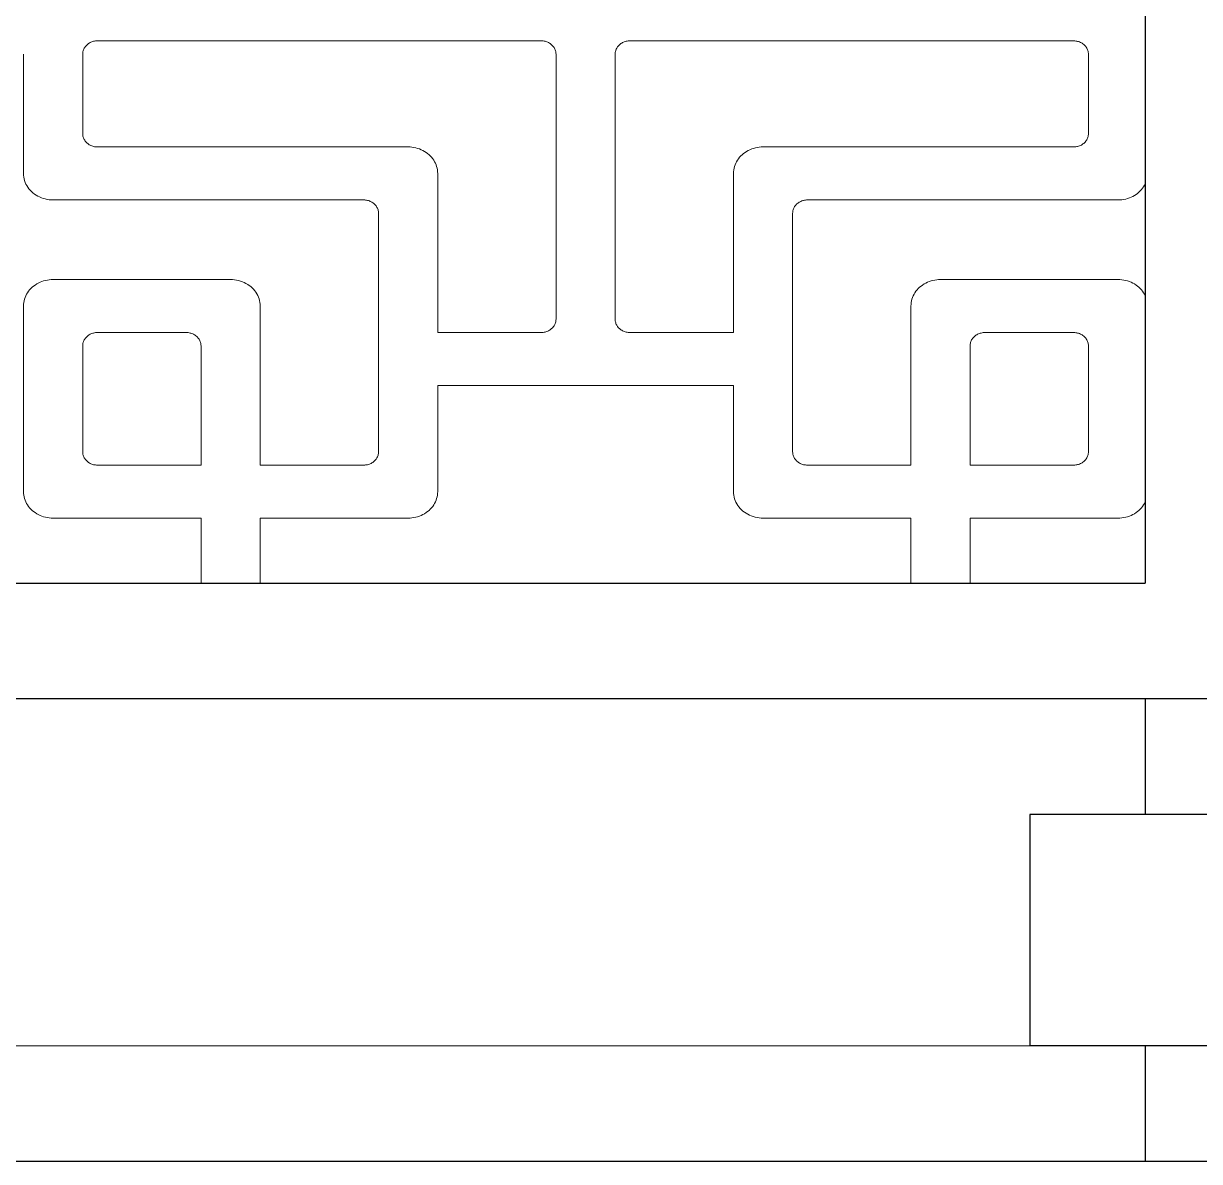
# Model space of a CAD drawing. Extents: x 1188826 to 1909461, y 608442 to 1651179.
# Drawn here: x 1691507 to 1692016, y 1034213 to 1034705 of the extents above; entities that cross this region are included whole.
import ezdxf

# ---------------------------------------------------------------- set-up
doc = ezdxf.new("R2010")
doc.units = 0
doc.header["$LTSCALE"] = 1000
doc.header["$MEASUREMENT"] = 0
doc.linetypes.add('ACAD_ISO10W100', pattern=[18.5, 12, -3, 0.5, -3])
doc.linetypes.add('DOTE', pattern=[2.42, 2, -0.2, 0.02, -0.2])
doc.layers.add('DOTE', color=19, linetype='DOTE', lineweight=9)
doc.layers.add('煤化工粉煤灰', color=7, linetype='Continuous', lineweight=0)
doc.layers.add('立面线', color=40, linetype='Continuous')

msp = doc.modelspace()

# ---------------------------------------------------------------- linework, layer by layer
at = {"layer": 'DOTE', "linetype": 'ACAD_ISO10W100', "ltscale": 100}
msp.add_line((1687342.46, 1034263.42), (1705542.34, 1034263.42), dxfattribs=at)
at = {"layer": '煤化工粉煤灰', "color": 34}
for p, q in [((1691535.35, 1034696.67), (1691535.69, 1034696.89)), ((1691535.69, 1034696.89), (1691536.04, 1034697.09)), ((1691536.04, 1034697.09), (1691536.41, 1034697.26)), ((1691536.41, 1034697.26), (1691536.79, 1034697.42)), ((1691536.79, 1034697.42), (1691537.18, 1034697.55)), ((1691537.18, 1034697.55), (1691537.58, 1034697.66)), ((1691537.58, 1034697.66), (1691537.99, 1034697.74)), ((1691537.99, 1034697.74), (1691538.4, 1034697.81)), ((1691538.4, 1034697.81), (1691538.82, 1034697.84)), ((1691538.82, 1034697.84), (1691539.24, 1034697.86)), ((1691731.17, 1034697.86), (1691539.24, 1034697.86)), ((1691731.17, 1034697.86), (1691731.59, 1034697.84)), ((1691731.59, 1034697.84), (1691732.01, 1034697.81)), ((1691732.01, 1034697.81), (1691732.42, 1034697.74)), ((1691732.42, 1034697.74), (1691732.83, 1034697.66)), ((1691732.83, 1034697.66), (1691733.23, 1034697.55)), ((1691733.23, 1034697.55), (1691733.62, 1034697.42)), ((1691733.62, 1034697.42), (1691734, 1034697.26)), ((1691734, 1034697.26), (1691734.37, 1034697.09)), ((1691734.37, 1034697.09), (1691734.72, 1034696.89)), ((1691734.72, 1034696.89), (1691735.06, 1034696.67)), ((1691765.66, 1034696.67), (1691766, 1034696.89)), ((1691766, 1034696.89), (1691766.36, 1034697.09)), ((1691766.36, 1034697.09), (1691766.73, 1034697.26)), ((1691766.73, 1034697.26), (1691767.11, 1034697.42)), ((1691767.11, 1034697.42), (1691767.5, 1034697.55)), ((1691767.5, 1034697.55), (1691767.9, 1034697.66)), ((1691767.9, 1034697.66), (1691768.31, 1034697.74)), ((1691768.31, 1034697.74), (1691768.72, 1034697.81)), ((1691768.72, 1034697.81), (1691769.14, 1034697.84)), ((1691769.14, 1034697.84), (1691769.56, 1034697.86)), ((1691961.49, 1034697.86), (1691769.56, 1034697.86)), ((1691961.49, 1034697.86), (1691961.92, 1034697.84)), ((1691961.92, 1034697.84), (1691962.36, 1034697.8)), ((1691962.36, 1034697.8), (1691962.79, 1034697.74)), ((1691962.79, 1034697.74), (1691963.21, 1034697.64)), ((1691963.21, 1034697.64), (1691963.63, 1034697.52)), ((1691963.63, 1034697.52), (1691964.03, 1034697.38)), ((1691964.03, 1034697.38), (1691964.43, 1034697.21)), ((1691964.43, 1034697.21), (1691964.81, 1034697.02)), ((1691964.81, 1034697.02), (1691965.18, 1034696.81)), ((1691965.18, 1034696.81), (1691965.52, 1034696.57)), ((1691507.25, 1034691.63), (1691507.24, 1034692.06)), ((1691532.84, 1034692.12), (1691532.86, 1034692.5)), ((1691532.84, 1034657.74), (1691532.84, 1034692.12)), ((1691532.86, 1034692.5), (1691532.9, 1034692.87)), ((1691532.9, 1034692.87), (1691532.97, 1034693.24)), ((1691532.97, 1034693.24), (1691533.06, 1034693.61)), ((1691533.06, 1034693.61), (1691533.18, 1034693.97)), ((1691533.18, 1034693.97), (1691533.33, 1034694.32)), ((1691533.33, 1034694.32), (1691533.5, 1034694.66)), ((1691533.5, 1034694.66), (1691533.7, 1034694.99)), ((1691533.7, 1034694.99), (1691533.92, 1034695.31)), ((1691533.92, 1034695.31), (1691534.16, 1034695.61)), ((1691534.16, 1034695.61), (1691534.43, 1034695.9)), ((1691534.43, 1034695.9), (1691534.72, 1034696.18)), ((1691534.72, 1034696.18), (1691535.02, 1034696.43)), ((1691535.02, 1034696.43), (1691535.35, 1034696.67)), ((1691735.06, 1034696.67), (1691735.39, 1034696.43)), ((1691735.39, 1034696.43), (1691735.69, 1034696.18)), ((1691735.69, 1034696.18), (1691735.98, 1034695.9)), ((1691735.98, 1034695.9), (1691736.25, 1034695.61)), ((1691736.25, 1034695.61), (1691736.49, 1034695.31)), ((1691736.49, 1034695.31), (1691736.71, 1034694.99)), ((1691736.71, 1034694.99), (1691736.91, 1034694.66)), ((1691736.91, 1034694.66), (1691737.08, 1034694.32)), ((1691737.08, 1034694.32), (1691737.23, 1034693.97)), ((1691737.23, 1034693.97), (1691737.35, 1034693.61)), ((1691737.35, 1034693.61), (1691737.44, 1034693.24)), ((1691737.44, 1034693.24), (1691737.51, 1034692.87)), ((1691737.51, 1034692.87), (1691737.55, 1034692.5)), ((1691737.55, 1034692.5), (1691737.57, 1034692.12)), ((1691737.57, 1034692.12), (1691737.57, 1034577.5)), ((1691763.16, 1034692.12), (1691763.17, 1034692.5)), ((1691763.16, 1034577.5), (1691763.16, 1034692.12)), ((1691763.17, 1034692.5), (1691763.21, 1034692.87)), ((1691763.21, 1034692.87), (1691763.28, 1034693.24)), ((1691763.28, 1034693.24), (1691763.38, 1034693.61)), ((1691763.38, 1034693.61), (1691763.5, 1034693.97)), ((1691763.5, 1034693.97), (1691763.65, 1034694.32)), ((1691763.65, 1034694.32), (1691763.82, 1034694.66)), ((1691763.82, 1034694.66), (1691764.02, 1034694.99)), ((1691764.02, 1034694.99), (1691764.24, 1034695.31)), ((1691764.24, 1034695.31), (1691764.48, 1034695.61)), ((1691764.48, 1034695.61), (1691764.75, 1034695.9)), ((1691764.75, 1034695.9), (1691765.03, 1034696.18)), ((1691765.03, 1034696.18), (1691765.34, 1034696.43)), ((1691765.34, 1034696.43), (1691765.66, 1034696.67)), ((1691965.52, 1034696.57), (1691965.85, 1034696.31)), ((1691965.85, 1034696.31), (1691966.16, 1034696.04)), ((1691966.16, 1034696.04), (1691966.45, 1034695.74)), ((1691966.45, 1034695.74), (1691966.71, 1034695.43)), ((1691966.71, 1034695.43), (1691966.95, 1034695.1)), ((1691966.95, 1034695.1), (1691967.17, 1034694.76)), ((1691967.17, 1034694.76), (1691967.35, 1034694.41)), ((1691967.35, 1034694.41), (1691967.51, 1034694.04)), ((1691967.51, 1034694.04), (1691967.65, 1034693.67)), ((1691967.65, 1034693.67), (1691967.75, 1034693.29)), ((1691967.75, 1034693.29), (1691967.82, 1034692.9)), ((1691967.82, 1034692.9), (1691967.87, 1034692.51)), ((1691967.87, 1034692.51), (1691967.88, 1034692.12)), ((1691967.88, 1034692.12), (1691967.88, 1034657.74)), ((1691507.25, 1034640.54), (1691507.25, 1034691.63)), ((1691532.86, 1034657.36), (1691532.84, 1034657.74)), ((1691532.9, 1034656.99), (1691532.86, 1034657.36)), ((1691532.97, 1034656.62), (1691532.9, 1034656.99)), ((1691533.06, 1034656.25), (1691532.97, 1034656.62)), ((1691533.18, 1034655.89), (1691533.06, 1034656.25)), ((1691967.65, 1034656.19), (1691967.51, 1034655.82)), ((1691967.75, 1034656.57), (1691967.65, 1034656.19)), ((1691967.82, 1034656.96), (1691967.75, 1034656.57)), ((1691967.87, 1034657.35), (1691967.82, 1034656.96)), ((1691967.88, 1034657.74), (1691967.87, 1034657.35)), ((1691533.33, 1034655.54), (1691533.18, 1034655.89)), ((1691533.5, 1034655.2), (1691533.33, 1034655.54)), ((1691533.7, 1034654.87), (1691533.5, 1034655.2)), ((1691533.92, 1034654.55), (1691533.7, 1034654.87)), ((1691534.16, 1034654.25), (1691533.92, 1034654.55)), ((1691534.43, 1034653.96), (1691534.16, 1034654.25)), ((1691534.72, 1034653.68), (1691534.43, 1034653.96)), ((1691535.02, 1034653.43), (1691534.72, 1034653.68)), ((1691535.35, 1034653.19), (1691535.02, 1034653.43)), ((1691535.69, 1034652.97), (1691535.35, 1034653.19)), ((1691536.04, 1034652.77), (1691535.69, 1034652.97)), ((1691536.41, 1034652.6), (1691536.04, 1034652.77)), ((1691536.79, 1034652.44), (1691536.41, 1034652.6)), ((1691537.18, 1034652.31), (1691536.79, 1034652.44)), ((1691537.58, 1034652.2), (1691537.18, 1034652.31)), ((1691537.99, 1034652.12), (1691537.58, 1034652.2)), ((1691538.4, 1034652.05), (1691537.99, 1034652.12)), ((1691538.82, 1034652.02), (1691538.4, 1034652.05)), ((1691539.24, 1034652.01), (1691538.82, 1034652.02)), ((1691673.59, 1034652.01), (1691539.24, 1034652.01)), ((1691674.43, 1034651.98), (1691673.59, 1034652.01)), ((1691675.26, 1034651.91), (1691674.43, 1034651.98)), ((1691676.09, 1034651.79), (1691675.26, 1034651.91)), ((1691676.9, 1034651.61), (1691676.09, 1034651.79)), ((1691677.7, 1034651.4), (1691676.9, 1034651.61)), ((1691678.49, 1034651.13), (1691677.7, 1034651.4)), ((1691679.25, 1034650.82), (1691678.49, 1034651.13)), ((1691822.24, 1034651.13), (1691821.48, 1034650.82)), ((1691823.02, 1034651.4), (1691822.24, 1034651.13)), ((1691823.82, 1034651.61), (1691823.02, 1034651.4)), ((1691824.64, 1034651.79), (1691823.82, 1034651.61)), ((1691825.46, 1034651.91), (1691824.64, 1034651.79)), ((1691826.3, 1034651.98), (1691825.46, 1034651.91)), ((1691827.14, 1034652.01), (1691826.3, 1034651.98)), ((1691961.49, 1034652.01), (1691827.14, 1034652.01)), ((1691961.92, 1034652.02), (1691961.49, 1034652.01)), ((1691962.36, 1034652.06), (1691961.92, 1034652.02)), ((1691962.79, 1034652.13), (1691962.36, 1034652.06)), ((1691963.21, 1034652.22), (1691962.79, 1034652.13)), ((1691963.63, 1034652.34), (1691963.21, 1034652.22)), ((1691964.03, 1034652.48), (1691963.63, 1034652.34)), ((1691964.43, 1034652.65), (1691964.03, 1034652.48)), ((1691964.81, 1034652.84), (1691964.43, 1034652.65)), ((1691965.18, 1034653.05), (1691964.81, 1034652.84)), ((1691965.52, 1034653.29), (1691965.18, 1034653.05)), ((1691965.85, 1034653.55), (1691965.52, 1034653.29)), ((1691966.16, 1034653.82), (1691965.85, 1034653.55)), ((1691966.45, 1034654.12), (1691966.16, 1034653.82)), ((1691966.71, 1034654.43), (1691966.45, 1034654.12)), ((1691966.95, 1034654.76), (1691966.71, 1034654.43)), ((1691967.17, 1034655.1), (1691966.95, 1034654.76)), ((1691967.35, 1034655.45), (1691967.17, 1034655.1)), ((1691967.51, 1034655.82), (1691967.35, 1034655.45)), ((1691679.99, 1034650.47), (1691679.25, 1034650.82)), ((1691680.7, 1034650.07), (1691679.99, 1034650.47)), ((1691681.38, 1034649.64), (1691680.7, 1034650.07)), ((1691682.03, 1034649.16), (1691681.38, 1034649.64)), ((1691682.64, 1034648.65), (1691682.03, 1034649.16)), ((1691683.21, 1034648.1), (1691682.64, 1034648.65)), ((1691683.74, 1034647.52), (1691683.21, 1034648.1)), ((1691684.23, 1034646.91), (1691683.74, 1034647.52)), ((1691684.67, 1034646.27), (1691684.23, 1034646.91)), ((1691685.07, 1034645.61), (1691684.67, 1034646.27)), ((1691816.05, 1034646.27), (1691815.66, 1034645.61)), ((1691816.5, 1034646.91), (1691816.05, 1034646.27)), ((1691816.98, 1034647.52), (1691816.5, 1034646.91)), ((1691817.51, 1034648.1), (1691816.98, 1034647.52)), ((1691818.09, 1034648.65), (1691817.51, 1034648.1)), ((1691818.7, 1034649.16), (1691818.09, 1034648.65)), ((1691819.35, 1034649.64), (1691818.7, 1034649.16)), ((1691820.03, 1034650.07), (1691819.35, 1034649.64)), ((1691820.74, 1034650.47), (1691820.03, 1034650.07)), ((1691821.48, 1034650.82), (1691820.74, 1034650.47)), ((1691685.41, 1034644.93), (1691685.07, 1034645.61)), ((1691685.71, 1034644.23), (1691685.41, 1034644.93)), ((1691685.95, 1034643.51), (1691685.71, 1034644.23)), ((1691686.14, 1034642.78), (1691685.95, 1034643.51)), ((1691686.28, 1034642.04), (1691686.14, 1034642.78)), ((1691686.36, 1034641.29), (1691686.28, 1034642.04)), ((1691686.39, 1034640.54), (1691686.36, 1034641.29)), ((1691814.37, 1034641.29), (1691814.34, 1034640.54)), ((1691814.45, 1034642.04), (1691814.37, 1034641.29)), ((1691814.59, 1034642.78), (1691814.45, 1034642.04)), ((1691814.78, 1034643.51), (1691814.59, 1034642.78)), ((1691815.02, 1034644.23), (1691814.78, 1034643.51)), ((1691815.31, 1034644.93), (1691815.02, 1034644.23)), ((1691815.66, 1034645.61), (1691815.31, 1034644.93)), ((1691507.25, 1034640.54), (1691507.28, 1034639.76)), ((1691507.28, 1034639.76), (1691507.37, 1034638.98)), ((1691507.37, 1034638.98), (1691507.52, 1034638.21)), ((1691507.52, 1034638.21), (1691507.73, 1034637.45)), ((1691507.73, 1034637.45), (1691507.99, 1034636.7)), ((1691507.99, 1034636.7), (1691508.31, 1034635.98)), ((1691508.31, 1034635.98), (1691508.69, 1034635.27)), ((1691686.39, 1034571.77), (1691686.39, 1034640.54)), ((1691814.34, 1034640.54), (1691814.34, 1034571.77)), ((1691992.46, 1034636.07), (1691992.15, 1034635.47)), ((1691508.69, 1034635.27), (1691509.11, 1034634.59)), ((1691509.11, 1034634.59), (1691509.59, 1034633.93)), ((1691509.59, 1034633.93), (1691510.12, 1034633.31)), ((1691510.12, 1034633.31), (1691510.7, 1034632.72)), ((1691510.7, 1034632.72), (1691511.31, 1034632.17)), ((1691511.31, 1034632.17), (1691511.97, 1034631.65)), ((1691511.97, 1034631.65), (1691512.67, 1034631.18)), ((1691512.67, 1034631.18), (1691513.4, 1034630.75)), ((1691513.4, 1034630.75), (1691514.16, 1034630.37)), ((1691987.79, 1034631.01), (1691987.08, 1034630.62)), ((1691988.47, 1034631.45), (1691987.79, 1034631.01)), ((1691989.12, 1034631.92), (1691988.47, 1034631.45)), ((1691989.73, 1034632.44), (1691989.12, 1034631.92)), ((1691990.3, 1034632.99), (1691989.73, 1034632.44)), ((1691990.83, 1034633.57), (1691990.3, 1034632.99)), ((1691991.32, 1034634.17), (1691990.83, 1034633.57)), ((1691991.76, 1034634.81), (1691991.32, 1034634.17)), ((1691992.15, 1034635.47), (1691991.76, 1034634.81)), ((1691514.16, 1034630.37), (1691514.95, 1034630.03)), ((1691514.95, 1034630.03), (1691515.76, 1034629.74)), ((1691515.76, 1034629.74), (1691516.59, 1034629.51)), ((1691516.59, 1034629.51), (1691517.44, 1034629.32)), ((1691517.44, 1034629.32), (1691518.3, 1034629.19)), ((1691518.3, 1034629.19), (1691519.17, 1034629.11)), ((1691519.17, 1034629.11), (1691520.05, 1034629.08)), ((1691520.05, 1034629.08), (1691654.4, 1034629.08)), ((1691654.4, 1034629.08), (1691654.82, 1034629.07)), ((1691654.82, 1034629.07), (1691655.23, 1034629.03)), ((1691655.23, 1034629.03), (1691655.65, 1034628.97)), ((1691655.65, 1034628.97), (1691656.05, 1034628.89)), ((1691656.05, 1034628.89), (1691656.45, 1034628.78)), ((1691656.45, 1034628.78), (1691656.85, 1034628.64)), ((1691656.85, 1034628.64), (1691657.23, 1034628.49)), ((1691657.23, 1034628.49), (1691657.6, 1034628.31)), ((1691657.6, 1034628.31), (1691657.95, 1034628.11)), ((1691657.95, 1034628.11), (1691658.29, 1034627.9)), ((1691658.29, 1034627.9), (1691658.62, 1034627.66)), ((1691658.62, 1034627.66), (1691658.92, 1034627.4)), ((1691658.92, 1034627.4), (1691659.21, 1034627.13)), ((1691659.21, 1034627.13), (1691659.47, 1034626.84)), ((1691659.47, 1034626.84), (1691659.72, 1034626.53)), ((1691659.72, 1034626.53), (1691659.94, 1034626.21)), ((1691659.94, 1034626.21), (1691660.14, 1034625.88)), ((1691660.14, 1034625.88), (1691660.31, 1034625.54)), ((1691840.59, 1034625.88), (1691840.42, 1034625.54)), ((1691840.79, 1034626.21), (1691840.59, 1034625.88)), ((1691841.01, 1034626.53), (1691840.79, 1034626.21)), ((1691841.25, 1034626.84), (1691841.01, 1034626.53)), ((1691841.52, 1034627.13), (1691841.25, 1034626.84)), ((1691841.8, 1034627.4), (1691841.52, 1034627.13)), ((1691842.11, 1034627.66), (1691841.8, 1034627.4)), ((1691842.43, 1034627.9), (1691842.11, 1034627.66)), ((1691842.77, 1034628.11), (1691842.43, 1034627.9)), ((1691843.13, 1034628.31), (1691842.77, 1034628.11)), ((1691843.5, 1034628.49), (1691843.13, 1034628.31)), ((1691843.88, 1034628.64), (1691843.5, 1034628.49)), ((1691844.27, 1034628.78), (1691843.88, 1034628.64)), ((1691844.67, 1034628.89), (1691844.27, 1034628.78)), ((1691845.08, 1034628.97), (1691844.67, 1034628.89)), ((1691845.49, 1034629.03), (1691845.08, 1034628.97)), ((1691845.91, 1034629.07), (1691845.49, 1034629.03)), ((1691846.33, 1034629.08), (1691845.91, 1034629.07)), ((1691980.68, 1034629.08), (1691846.33, 1034629.08)), ((1691981.52, 1034629.11), (1691980.68, 1034629.08)), ((1691982.35, 1034629.18), (1691981.52, 1034629.11)), ((1691983.18, 1034629.3), (1691982.35, 1034629.18)), ((1691983.99, 1034629.47), (1691983.18, 1034629.3)), ((1691984.79, 1034629.69), (1691983.99, 1034629.47)), ((1691985.58, 1034629.95), (1691984.79, 1034629.69)), ((1691986.34, 1034630.26), (1691985.58, 1034629.95)), ((1691987.08, 1034630.62), (1691986.34, 1034630.26)), ((1691660.31, 1034625.54), (1691660.46, 1034625.19)), ((1691660.46, 1034625.19), (1691660.58, 1034624.83)), ((1691660.58, 1034624.83), (1691660.67, 1034624.47)), ((1691660.67, 1034624.47), (1691660.74, 1034624.1)), ((1691660.74, 1034624.1), (1691660.78, 1034623.72)), ((1691660.78, 1034623.72), (1691660.8, 1034623.35)), ((1691660.8, 1034623.35), (1691660.8, 1034520.19)), ((1691839.94, 1034623.72), (1691839.93, 1034623.35)), ((1691839.93, 1034623.35), (1691839.93, 1034520.19)), ((1691839.99, 1034624.1), (1691839.94, 1034623.72)), ((1691840.05, 1034624.47), (1691839.99, 1034624.1)), ((1691840.15, 1034624.83), (1691840.05, 1034624.47)), ((1691840.27, 1034625.19), (1691840.15, 1034624.83)), ((1691840.42, 1034625.54), (1691840.27, 1034625.19)), ((1691509.9, 1034590.21), (1691509.41, 1034589.6)), ((1691510.43, 1034590.79), (1691509.9, 1034590.21)), ((1691511, 1034591.34), (1691510.43, 1034590.79)), ((1691511.61, 1034591.85), (1691511, 1034591.34)), ((1691512.26, 1034592.32), (1691511.61, 1034591.85)), ((1691512.94, 1034592.76), (1691512.26, 1034592.32)), ((1691513.65, 1034593.16), (1691512.94, 1034592.76)), ((1691514.39, 1034593.51), (1691513.65, 1034593.16)), ((1691515.15, 1034593.82), (1691514.39, 1034593.51)), ((1691515.93, 1034594.08), (1691515.15, 1034593.82)), ((1691516.74, 1034594.3), (1691515.93, 1034594.08)), ((1691517.55, 1034594.47), (1691516.74, 1034594.3)), ((1691518.38, 1034594.6), (1691517.55, 1034594.47)), ((1691519.21, 1034594.67), (1691518.38, 1034594.6)), ((1691520.05, 1034594.69), (1691519.21, 1034594.67)), ((1691596.82, 1034594.69), (1691520.05, 1034594.69)), ((1691597.69, 1034594.67), (1691596.82, 1034594.69)), ((1691598.56, 1034594.59), (1691597.69, 1034594.67)), ((1691599.42, 1034594.45), (1691598.56, 1034594.59)), ((1691600.27, 1034594.27), (1691599.42, 1034594.45)), ((1691601.1, 1034594.03), (1691600.27, 1034594.27)), ((1691601.92, 1034593.74), (1691601.1, 1034594.03)), ((1691602.71, 1034593.41), (1691601.92, 1034593.74)), ((1691603.47, 1034593.02), (1691602.71, 1034593.41)), ((1691604.2, 1034592.6), (1691603.47, 1034593.02)), ((1691604.89, 1034592.12), (1691604.2, 1034592.6)), ((1691605.55, 1034591.61), (1691604.89, 1034592.12)), ((1691606.17, 1034591.05), (1691605.55, 1034591.61)), ((1691606.74, 1034590.46), (1691606.17, 1034591.05)), ((1691607.27, 1034589.84), (1691606.74, 1034590.46)), ((1691893.76, 1034590.21), (1691893.27, 1034589.6)), ((1691894.29, 1034590.79), (1691893.76, 1034590.21)), ((1691894.86, 1034591.34), (1691894.29, 1034590.79)), ((1691895.47, 1034591.85), (1691894.86, 1034591.34)), ((1691896.12, 1034592.32), (1691895.47, 1034591.85)), ((1691896.8, 1034592.76), (1691896.12, 1034592.32)), ((1691897.51, 1034593.16), (1691896.8, 1034592.76)), ((1691898.25, 1034593.51), (1691897.51, 1034593.16)), ((1691899.01, 1034593.82), (1691898.25, 1034593.51)), ((1691899.79, 1034594.08), (1691899.01, 1034593.82)), ((1691900.6, 1034594.3), (1691899.79, 1034594.08)), ((1691901.41, 1034594.47), (1691900.6, 1034594.3)), ((1691902.24, 1034594.6), (1691901.41, 1034594.47)), ((1691903.07, 1034594.67), (1691902.24, 1034594.6)), ((1691903.91, 1034594.69), (1691903.07, 1034594.67)), ((1691980.68, 1034594.69), (1691903.91, 1034594.69)), ((1691981.52, 1034594.67), (1691980.68, 1034594.69)), ((1691982.35, 1034594.6), (1691981.52, 1034594.67)), ((1691983.18, 1034594.47), (1691982.35, 1034594.6)), ((1691983.99, 1034594.3), (1691983.18, 1034594.47)), ((1691984.79, 1034594.08), (1691983.99, 1034594.3)), ((1691985.58, 1034593.82), (1691984.79, 1034594.08)), ((1691986.34, 1034593.51), (1691985.58, 1034593.82)), ((1691987.08, 1034593.16), (1691986.34, 1034593.51)), ((1691987.79, 1034592.76), (1691987.08, 1034593.16)), ((1691988.47, 1034592.32), (1691987.79, 1034592.76)), ((1691989.12, 1034591.85), (1691988.47, 1034592.32)), ((1691989.73, 1034591.34), (1691989.12, 1034591.85)), ((1691990.3, 1034590.79), (1691989.73, 1034591.34)), ((1691990.83, 1034590.21), (1691990.3, 1034590.79)), ((1691991.32, 1034589.6), (1691990.83, 1034590.21)), ((1691507.5, 1034585.47), (1691507.36, 1034584.73)), ((1691507.69, 1034586.2), (1691507.5, 1034585.47)), ((1691507.93, 1034586.92), (1691507.69, 1034586.2)), ((1691508.23, 1034587.62), (1691507.93, 1034586.92)), ((1691508.57, 1034588.3), (1691508.23, 1034587.62)), ((1691508.97, 1034588.96), (1691508.57, 1034588.3)), ((1691509.41, 1034589.6), (1691508.97, 1034588.96)), ((1691607.75, 1034589.19), (1691607.27, 1034589.84)), ((1691608.18, 1034588.5), (1691607.75, 1034589.19)), ((1691608.55, 1034587.8), (1691608.18, 1034588.5)), ((1691608.88, 1034587.07), (1691608.55, 1034587.8)), ((1691609.14, 1034586.32), (1691608.88, 1034587.07)), ((1691609.35, 1034585.56), (1691609.14, 1034586.32)), ((1691609.5, 1034584.79), (1691609.35, 1034585.56)), ((1691891.36, 1034585.47), (1691891.22, 1034584.73)), ((1691891.55, 1034586.2), (1691891.36, 1034585.47)), ((1691891.79, 1034586.92), (1691891.55, 1034586.2)), ((1691892.09, 1034587.62), (1691891.79, 1034586.92)), ((1691892.43, 1034588.3), (1691892.09, 1034587.62)), ((1691892.83, 1034588.96), (1691892.43, 1034588.3)), ((1691893.27, 1034589.6), (1691892.83, 1034588.96)), ((1691991.76, 1034588.96), (1691991.32, 1034589.6)), ((1691992.15, 1034588.3), (1691991.76, 1034588.96)), ((1691992.46, 1034587.7), (1691992.15, 1034588.3)), ((1691507.28, 1034583.98), (1691507.25, 1034583.23)), ((1691507.25, 1034583.23), (1691507.25, 1034502.99)), ((1691507.36, 1034584.73), (1691507.28, 1034583.98)), ((1691609.58, 1034584.01), (1691609.5, 1034584.79)), ((1691609.61, 1034583.23), (1691609.58, 1034584.01)), ((1691609.61, 1034514.46), (1691609.61, 1034583.23)), ((1691891.14, 1034583.98), (1691891.11, 1034583.23)), ((1691891.11, 1034514.46), (1691891.11, 1034583.23)), ((1691891.22, 1034584.73), (1691891.14, 1034583.98)), ((1691736.91, 1034574.96), (1691736.71, 1034574.63)), ((1691737.08, 1034575.31), (1691736.91, 1034574.96)), ((1691737.23, 1034575.66), (1691737.08, 1034575.31)), ((1691737.35, 1034576.02), (1691737.23, 1034575.66)), ((1691737.44, 1034576.38), (1691737.35, 1034576.02)), ((1691737.51, 1034576.75), (1691737.44, 1034576.38)), ((1691737.55, 1034577.12), (1691737.51, 1034576.75)), ((1691737.57, 1034577.5), (1691737.55, 1034577.12)), ((1691763.17, 1034577.12), (1691763.16, 1034577.5)), ((1691763.21, 1034576.75), (1691763.17, 1034577.12)), ((1691763.28, 1034576.38), (1691763.21, 1034576.75)), ((1691763.38, 1034576.02), (1691763.28, 1034576.38)), ((1691763.5, 1034575.66), (1691763.38, 1034576.02)), ((1691763.65, 1034575.31), (1691763.5, 1034575.66)), ((1691763.82, 1034574.96), (1691763.65, 1034575.31)), ((1691764.02, 1034574.63), (1691763.82, 1034574.96)), ((1691534.16, 1034569.53), (1691534.43, 1034569.82)), ((1691534.43, 1034569.82), (1691534.72, 1034570.09)), ((1691534.72, 1034570.09), (1691535.02, 1034570.35)), ((1691535.02, 1034570.35), (1691535.35, 1034570.58)), ((1691535.35, 1034570.58), (1691535.69, 1034570.8)), ((1691535.69, 1034570.8), (1691536.04, 1034571)), ((1691536.04, 1034571), (1691536.41, 1034571.18)), ((1691536.41, 1034571.18), (1691536.79, 1034571.33)), ((1691536.79, 1034571.33), (1691537.18, 1034571.46)), ((1691537.18, 1034571.46), (1691537.58, 1034571.57)), ((1691537.58, 1034571.57), (1691537.99, 1034571.66)), ((1691537.99, 1034571.66), (1691538.4, 1034571.72)), ((1691538.4, 1034571.72), (1691538.82, 1034571.76)), ((1691538.82, 1034571.76), (1691539.24, 1034571.77)), ((1691539.24, 1034571.77), (1691577.63, 1034571.77)), ((1691577.63, 1034571.77), (1691578.04, 1034571.76)), ((1691578.04, 1034571.76), (1691578.46, 1034571.72)), ((1691578.46, 1034571.72), (1691578.87, 1034571.66)), ((1691578.87, 1034571.66), (1691579.28, 1034571.57)), ((1691579.28, 1034571.57), (1691579.68, 1034571.46)), ((1691579.68, 1034571.46), (1691580.07, 1034571.33)), ((1691580.07, 1034571.33), (1691580.46, 1034571.18)), ((1691580.46, 1034571.18), (1691580.82, 1034571)), ((1691580.82, 1034571), (1691581.18, 1034570.8)), ((1691581.18, 1034570.8), (1691581.52, 1034570.58)), ((1691581.52, 1034570.58), (1691581.84, 1034570.35)), ((1691581.84, 1034570.35), (1691582.15, 1034570.09)), ((1691582.15, 1034570.09), (1691582.44, 1034569.82)), ((1691582.44, 1034569.82), (1691582.7, 1034569.53)), ((1691731.17, 1034571.77), (1691686.39, 1034571.77)), ((1691731.59, 1034571.78), (1691731.17, 1034571.77)), ((1691732.01, 1034571.82), (1691731.59, 1034571.78)), ((1691732.42, 1034571.88), (1691732.01, 1034571.82)), ((1691732.83, 1034571.96), (1691732.42, 1034571.88)), ((1691733.23, 1034572.07), (1691732.83, 1034571.96)), ((1691733.62, 1034572.2), (1691733.23, 1034572.07)), ((1691734, 1034572.36), (1691733.62, 1034572.2)), ((1691734.37, 1034572.54), (1691734, 1034572.36)), ((1691734.72, 1034572.73), (1691734.37, 1034572.54)), ((1691735.06, 1034572.95), (1691734.72, 1034572.73)), ((1691735.39, 1034573.19), (1691735.06, 1034572.95)), ((1691735.69, 1034573.45), (1691735.39, 1034573.19)), ((1691735.98, 1034573.72), (1691735.69, 1034573.45)), ((1691736.25, 1034574.01), (1691735.98, 1034573.72)), ((1691736.49, 1034574.32), (1691736.25, 1034574.01)), ((1691736.71, 1034574.63), (1691736.49, 1034574.32)), ((1691764.24, 1034574.32), (1691764.02, 1034574.63)), ((1691764.48, 1034574.01), (1691764.24, 1034574.32)), ((1691764.75, 1034573.72), (1691764.48, 1034574.01)), ((1691765.03, 1034573.45), (1691764.75, 1034573.72)), ((1691765.34, 1034573.19), (1691765.03, 1034573.45)), ((1691765.66, 1034572.95), (1691765.34, 1034573.19)), ((1691766, 1034572.73), (1691765.66, 1034572.95)), ((1691766.36, 1034572.54), (1691766, 1034572.73)), ((1691766.73, 1034572.36), (1691766.36, 1034572.54)), ((1691767.11, 1034572.2), (1691766.73, 1034572.36)), ((1691767.5, 1034572.07), (1691767.11, 1034572.2)), ((1691767.9, 1034571.96), (1691767.5, 1034572.07)), ((1691768.31, 1034571.88), (1691767.9, 1034571.96)), ((1691768.72, 1034571.82), (1691768.31, 1034571.88)), ((1691769.14, 1034571.78), (1691768.72, 1034571.82)), ((1691769.56, 1034571.77), (1691769.14, 1034571.78)), ((1691814.34, 1034571.77), (1691769.56, 1034571.77)), ((1691918.29, 1034569.82), (1691918.02, 1034569.53)), ((1691918.58, 1034570.09), (1691918.29, 1034569.82)), ((1691918.88, 1034570.35), (1691918.58, 1034570.09)), ((1691919.21, 1034570.58), (1691918.88, 1034570.35)), ((1691919.55, 1034570.8), (1691919.21, 1034570.58)), ((1691919.9, 1034571), (1691919.55, 1034570.8)), ((1691920.27, 1034571.18), (1691919.9, 1034571)), ((1691920.65, 1034571.33), (1691920.27, 1034571.18)), ((1691921.04, 1034571.46), (1691920.65, 1034571.33)), ((1691921.44, 1034571.57), (1691921.04, 1034571.46)), ((1691921.85, 1034571.66), (1691921.44, 1034571.57)), ((1691922.27, 1034571.72), (1691921.85, 1034571.66)), ((1691922.68, 1034571.76), (1691922.27, 1034571.72)), ((1691923.1, 1034571.77), (1691922.68, 1034571.76)), ((1691961.49, 1034571.77), (1691923.1, 1034571.77)), ((1691961.92, 1034571.75), (1691961.49, 1034571.77)), ((1691962.36, 1034571.71), (1691961.92, 1034571.75)), ((1691962.79, 1034571.65), (1691962.36, 1034571.71)), ((1691963.21, 1034571.56), (1691962.79, 1034571.65)), ((1691963.63, 1034571.44), (1691963.21, 1034571.56)), ((1691964.03, 1034571.29), (1691963.63, 1034571.44)), ((1691964.43, 1034571.13), (1691964.03, 1034571.29)), ((1691964.81, 1034570.93), (1691964.43, 1034571.13)), ((1691965.18, 1034570.72), (1691964.81, 1034570.93)), ((1691965.52, 1034570.48), (1691965.18, 1034570.72)), ((1691965.85, 1034570.23), (1691965.52, 1034570.48)), ((1691966.16, 1034569.95), (1691965.85, 1034570.23)), ((1691966.45, 1034569.65), (1691966.16, 1034569.95)), ((1691966.71, 1034569.34), (1691966.45, 1034569.65)), ((1691532.84, 1034566.04), (1691532.86, 1034566.41)), ((1691532.84, 1034520.19), (1691532.84, 1034566.04)), ((1691532.86, 1034566.41), (1691532.9, 1034566.79)), ((1691532.9, 1034566.79), (1691532.97, 1034567.16)), ((1691532.97, 1034567.16), (1691533.06, 1034567.52)), ((1691533.06, 1034567.52), (1691533.18, 1034567.88)), ((1691533.18, 1034567.88), (1691533.33, 1034568.23)), ((1691533.33, 1034568.23), (1691533.5, 1034568.57)), ((1691533.5, 1034568.57), (1691533.7, 1034568.9)), ((1691533.7, 1034568.9), (1691533.92, 1034569.22)), ((1691533.92, 1034569.22), (1691534.16, 1034569.53)), ((1691582.7, 1034569.53), (1691582.95, 1034569.22)), ((1691582.95, 1034569.22), (1691583.17, 1034568.9)), ((1691583.17, 1034568.9), (1691583.36, 1034568.57)), ((1691583.36, 1034568.57), (1691583.54, 1034568.23)), ((1691583.54, 1034568.23), (1691583.68, 1034567.88)), ((1691583.68, 1034567.88), (1691583.81, 1034567.52)), ((1691583.81, 1034567.52), (1691583.9, 1034567.16)), ((1691583.9, 1034567.16), (1691583.97, 1034566.79)), ((1691583.97, 1034566.79), (1691584.01, 1034566.41)), ((1691584.01, 1034566.41), (1691584.02, 1034566.04)), ((1691584.02, 1034566.04), (1691584.02, 1034514.46)), ((1691916.72, 1034566.41), (1691916.7, 1034566.04)), ((1691916.7, 1034566.04), (1691916.7, 1034514.46)), ((1691916.76, 1034566.79), (1691916.72, 1034566.41)), ((1691916.83, 1034567.16), (1691916.76, 1034566.79)), ((1691916.92, 1034567.52), (1691916.83, 1034567.16)), ((1691917.04, 1034567.88), (1691916.92, 1034567.52)), ((1691917.19, 1034568.23), (1691917.04, 1034567.88)), ((1691917.36, 1034568.57), (1691917.19, 1034568.23)), ((1691917.56, 1034568.9), (1691917.36, 1034568.57)), ((1691917.78, 1034569.22), (1691917.56, 1034568.9)), ((1691918.02, 1034569.53), (1691917.78, 1034569.22)), ((1691966.95, 1034569.01), (1691966.71, 1034569.34)), ((1691967.17, 1034568.67), (1691966.95, 1034569.01)), ((1691967.35, 1034568.32), (1691967.17, 1034568.67)), ((1691967.51, 1034567.96), (1691967.35, 1034568.32)), ((1691967.65, 1034567.58), (1691967.51, 1034567.96)), ((1691967.75, 1034567.2), (1691967.65, 1034567.58)), ((1691967.82, 1034566.82), (1691967.75, 1034567.2)), ((1691967.87, 1034566.43), (1691967.82, 1034566.82)), ((1691967.88, 1034566.04), (1691967.87, 1034566.43)), ((1691967.88, 1034520.19), (1691967.88, 1034566.04)), ((1691686.39, 1034502.99), (1691686.39, 1034548.84)), ((1691814.34, 1034548.84), (1691686.39, 1034548.84)), ((1691814.34, 1034548.84), (1691814.34, 1034502.99)), ((1691532.86, 1034519.81), (1691532.84, 1034520.19)), ((1691532.9, 1034519.44), (1691532.86, 1034519.81)), ((1691532.97, 1034519.07), (1691532.9, 1034519.44)), ((1691533.06, 1034518.7), (1691532.97, 1034519.07)), ((1691660.67, 1034519.07), (1691660.58, 1034518.7)), ((1691660.74, 1034519.44), (1691660.67, 1034519.07)), ((1691660.78, 1034519.81), (1691660.74, 1034519.44)), ((1691660.8, 1034520.19), (1691660.78, 1034519.81)), ((1691839.93, 1034520.19), (1691839.94, 1034519.81)), ((1691839.94, 1034519.81), (1691839.99, 1034519.44)), ((1691839.99, 1034519.44), (1691840.05, 1034519.07)), ((1691840.05, 1034519.07), (1691840.15, 1034518.7)), ((1691967.65, 1034518.64), (1691967.75, 1034519.02)), ((1691967.75, 1034519.02), (1691967.82, 1034519.41)), ((1691967.82, 1034519.41), (1691967.87, 1034519.8)), ((1691967.87, 1034519.8), (1691967.88, 1034520.19)), ((1691533.18, 1034518.35), (1691533.06, 1034518.7)), ((1691533.33, 1034517.99), (1691533.18, 1034518.35)), ((1691533.5, 1034517.65), (1691533.33, 1034517.99)), ((1691533.7, 1034517.32), (1691533.5, 1034517.65)), ((1691533.92, 1034517), (1691533.7, 1034517.32)), ((1691534.16, 1034516.7), (1691533.92, 1034517)), ((1691534.43, 1034516.41), (1691534.16, 1034516.7)), ((1691534.72, 1034516.13), (1691534.43, 1034516.41)), ((1691535.02, 1034515.88), (1691534.72, 1034516.13)), ((1691535.35, 1034515.64), (1691535.02, 1034515.88)), ((1691535.69, 1034515.42), (1691535.35, 1034515.64)), ((1691536.04, 1034515.22), (1691535.69, 1034515.42)), ((1691536.41, 1034515.05), (1691536.04, 1034515.22)), ((1691536.79, 1034514.89), (1691536.41, 1034515.05)), ((1691537.18, 1034514.76), (1691536.79, 1034514.89)), ((1691537.58, 1034514.65), (1691537.18, 1034514.76)), ((1691537.99, 1034514.57), (1691537.58, 1034514.65)), ((1691538.4, 1034514.51), (1691537.99, 1034514.57)), ((1691538.82, 1034514.47), (1691538.4, 1034514.51)), ((1691539.24, 1034514.46), (1691538.82, 1034514.47)), ((1691584.02, 1034514.46), (1691539.24, 1034514.46)), ((1691654.4, 1034514.46), (1691609.61, 1034514.46)), ((1691654.82, 1034514.47), (1691654.4, 1034514.46)), ((1691655.23, 1034514.51), (1691654.82, 1034514.47)), ((1691655.65, 1034514.57), (1691655.23, 1034514.51)), ((1691656.05, 1034514.65), (1691655.65, 1034514.57)), ((1691656.45, 1034514.76), (1691656.05, 1034514.65)), ((1691656.85, 1034514.89), (1691656.45, 1034514.76)), ((1691657.23, 1034515.05), (1691656.85, 1034514.89)), ((1691657.6, 1034515.22), (1691657.23, 1034515.05)), ((1691657.95, 1034515.42), (1691657.6, 1034515.22)), ((1691658.29, 1034515.64), (1691657.95, 1034515.42)), ((1691658.62, 1034515.88), (1691658.29, 1034515.64)), ((1691658.92, 1034516.13), (1691658.62, 1034515.88)), ((1691659.21, 1034516.41), (1691658.92, 1034516.13)), ((1691659.47, 1034516.7), (1691659.21, 1034516.41)), ((1691659.72, 1034517), (1691659.47, 1034516.7)), ((1691659.94, 1034517.32), (1691659.72, 1034517)), ((1691660.14, 1034517.65), (1691659.94, 1034517.32)), ((1691660.31, 1034517.99), (1691660.14, 1034517.65)), ((1691660.46, 1034518.35), (1691660.31, 1034517.99)), ((1691660.58, 1034518.7), (1691660.46, 1034518.35)), ((1691840.15, 1034518.7), (1691840.27, 1034518.35)), ((1691840.27, 1034518.35), (1691840.42, 1034517.99)), ((1691840.42, 1034517.99), (1691840.59, 1034517.65)), ((1691840.59, 1034517.65), (1691840.79, 1034517.32)), ((1691840.79, 1034517.32), (1691841.01, 1034517)), ((1691841.01, 1034517), (1691841.25, 1034516.7)), ((1691841.25, 1034516.7), (1691841.52, 1034516.41)), ((1691841.52, 1034516.41), (1691841.8, 1034516.13)), ((1691841.8, 1034516.13), (1691842.11, 1034515.88)), ((1691842.11, 1034515.88), (1691842.43, 1034515.64)), ((1691842.43, 1034515.64), (1691842.77, 1034515.42)), ((1691842.77, 1034515.42), (1691843.13, 1034515.22)), ((1691843.13, 1034515.22), (1691843.5, 1034515.05)), ((1691843.5, 1034515.05), (1691843.88, 1034514.89)), ((1691843.88, 1034514.89), (1691844.27, 1034514.76)), ((1691844.27, 1034514.76), (1691844.67, 1034514.65)), ((1691844.67, 1034514.65), (1691845.08, 1034514.57)), ((1691845.08, 1034514.57), (1691845.49, 1034514.51)), ((1691845.49, 1034514.51), (1691845.91, 1034514.47)), ((1691845.91, 1034514.47), (1691846.33, 1034514.46)), ((1691846.33, 1034514.46), (1691891.11, 1034514.46)), ((1691916.7, 1034514.46), (1691961.49, 1034514.46)), ((1691961.49, 1034514.46), (1691961.92, 1034514.47)), ((1691961.92, 1034514.47), (1691962.36, 1034514.51)), ((1691962.36, 1034514.51), (1691962.79, 1034514.58)), ((1691962.79, 1034514.58), (1691963.21, 1034514.67)), ((1691963.21, 1034514.67), (1691963.63, 1034514.79)), ((1691963.63, 1034514.79), (1691964.03, 1034514.93)), ((1691964.03, 1034514.93), (1691964.43, 1034515.1)), ((1691964.43, 1034515.1), (1691964.81, 1034515.29)), ((1691964.81, 1034515.29), (1691965.18, 1034515.51)), ((1691965.18, 1034515.51), (1691965.52, 1034515.74)), ((1691965.52, 1034515.74), (1691965.85, 1034516)), ((1691965.85, 1034516), (1691966.16, 1034516.28)), ((1691966.16, 1034516.28), (1691966.45, 1034516.57)), ((1691966.45, 1034516.57), (1691966.71, 1034516.88)), ((1691966.71, 1034516.88), (1691966.95, 1034517.21)), ((1691966.95, 1034517.21), (1691967.17, 1034517.55)), ((1691967.17, 1034517.55), (1691967.35, 1034517.9)), ((1691967.35, 1034517.9), (1691967.51, 1034518.27)), ((1691967.51, 1034518.27), (1691967.65, 1034518.64)), ((1691507.25, 1034502.99), (1691507.28, 1034502.24)), ((1691507.28, 1034502.24), (1691507.36, 1034501.5)), ((1691507.36, 1034501.5), (1691507.5, 1034500.76)), ((1691507.5, 1034500.76), (1691507.69, 1034500.03)), ((1691507.69, 1034500.03), (1691507.93, 1034499.31)), ((1691507.93, 1034499.31), (1691508.23, 1034498.61)), ((1691508.23, 1034498.61), (1691508.57, 1034497.92)), ((1691685.07, 1034497.92), (1691685.41, 1034498.61)), ((1691685.41, 1034498.61), (1691685.71, 1034499.31)), ((1691685.71, 1034499.31), (1691685.95, 1034500.03)), ((1691685.95, 1034500.03), (1691686.14, 1034500.76)), ((1691686.14, 1034500.76), (1691686.28, 1034501.5)), ((1691686.28, 1034501.5), (1691686.36, 1034502.24)), ((1691686.36, 1034502.24), (1691686.39, 1034502.99)), ((1691814.34, 1034502.99), (1691814.37, 1034502.21)), ((1691814.37, 1034502.21), (1691814.46, 1034501.43)), ((1691814.46, 1034501.43), (1691814.61, 1034500.66)), ((1691814.61, 1034500.66), (1691814.81, 1034499.9)), ((1691814.81, 1034499.9), (1691815.08, 1034499.16)), ((1691815.08, 1034499.16), (1691815.4, 1034498.43)), ((1691815.4, 1034498.43), (1691815.77, 1034497.72)), ((1691992.15, 1034497.92), (1691992.46, 1034498.52)), ((1691508.57, 1034497.92), (1691508.97, 1034497.26)), ((1691508.97, 1034497.26), (1691509.41, 1034496.63)), ((1691509.41, 1034496.63), (1691509.9, 1034496.02)), ((1691509.9, 1034496.02), (1691510.43, 1034495.44)), ((1691510.43, 1034495.44), (1691511, 1034494.89)), ((1691511, 1034494.89), (1691511.61, 1034494.38)), ((1691511.61, 1034494.38), (1691512.26, 1034493.9)), ((1691512.26, 1034493.9), (1691512.94, 1034493.46)), ((1691512.94, 1034493.46), (1691513.65, 1034493.07)), ((1691679.99, 1034493.07), (1691680.7, 1034493.46)), ((1691680.7, 1034493.46), (1691681.38, 1034493.9)), ((1691681.38, 1034493.9), (1691682.03, 1034494.38)), ((1691682.03, 1034494.38), (1691682.64, 1034494.89)), ((1691682.64, 1034494.89), (1691683.21, 1034495.44)), ((1691683.21, 1034495.44), (1691683.74, 1034496.02)), ((1691683.74, 1034496.02), (1691684.23, 1034496.63)), ((1691684.23, 1034496.63), (1691684.67, 1034497.26)), ((1691684.67, 1034497.26), (1691685.07, 1034497.92)), ((1691815.77, 1034497.72), (1691816.2, 1034497.04)), ((1691816.2, 1034497.04), (1691816.68, 1034496.38)), ((1691816.68, 1034496.38), (1691817.21, 1034495.76)), ((1691817.21, 1034495.76), (1691817.78, 1034495.17)), ((1691817.78, 1034495.17), (1691818.4, 1034494.62)), ((1691818.4, 1034494.62), (1691819.06, 1034494.1)), ((1691819.06, 1034494.1), (1691819.76, 1034493.63)), ((1691819.76, 1034493.63), (1691820.49, 1034493.2)), ((1691987.08, 1034493.07), (1691987.79, 1034493.46)), ((1691987.79, 1034493.46), (1691988.47, 1034493.9)), ((1691988.47, 1034493.9), (1691989.12, 1034494.38)), ((1691989.12, 1034494.38), (1691989.73, 1034494.89)), ((1691989.73, 1034494.89), (1691990.3, 1034495.44)), ((1691990.3, 1034495.44), (1691990.83, 1034496.02)), ((1691990.83, 1034496.02), (1691991.32, 1034496.63)), ((1691991.32, 1034496.63), (1691991.76, 1034497.26)), ((1691991.76, 1034497.26), (1691992.15, 1034497.92)), ((1691513.65, 1034493.07), (1691514.39, 1034492.71)), ((1691514.39, 1034492.71), (1691515.15, 1034492.4)), ((1691515.15, 1034492.4), (1691515.93, 1034492.14)), ((1691515.93, 1034492.14), (1691516.74, 1034491.92)), ((1691516.74, 1034491.92), (1691517.55, 1034491.75)), ((1691517.55, 1034491.75), (1691518.38, 1034491.63)), ((1691518.38, 1034491.63), (1691519.21, 1034491.56)), ((1691519.21, 1034491.56), (1691520.05, 1034491.53)), ((1691520.05, 1034491.53), (1691584.02, 1034491.53)), ((1691584.02, 1034463.42), (1691584.02, 1034491.53)), ((1691609.61, 1034463.42), (1691609.61, 1034491.53)), ((1691609.61, 1034491.53), (1691673.59, 1034491.53)), ((1691673.59, 1034491.53), (1691674.43, 1034491.56)), ((1691674.43, 1034491.56), (1691675.26, 1034491.63)), ((1691675.26, 1034491.63), (1691676.09, 1034491.75)), ((1691676.09, 1034491.75), (1691676.9, 1034491.92)), ((1691676.9, 1034491.92), (1691677.7, 1034492.14)), ((1691677.7, 1034492.14), (1691678.49, 1034492.4)), ((1691678.49, 1034492.4), (1691679.25, 1034492.71)), ((1691679.25, 1034492.71), (1691679.99, 1034493.07)), ((1691820.49, 1034493.2), (1691821.25, 1034492.82)), ((1691821.25, 1034492.82), (1691822.04, 1034492.48)), ((1691822.04, 1034492.48), (1691822.85, 1034492.19)), ((1691822.85, 1034492.19), (1691823.68, 1034491.96)), ((1691823.68, 1034491.96), (1691824.53, 1034491.77)), ((1691824.53, 1034491.77), (1691825.39, 1034491.64)), ((1691825.39, 1034491.64), (1691826.26, 1034491.56)), ((1691826.26, 1034491.56), (1691827.14, 1034491.53)), ((1691827.14, 1034491.53), (1691891.11, 1034491.53)), ((1691891.11, 1034463.42), (1691891.11, 1034491.53)), ((1691916.7, 1034463.42), (1691916.7, 1034491.53)), ((1691916.7, 1034491.53), (1691980.68, 1034491.53)), ((1691980.68, 1034491.53), (1691981.52, 1034491.56)), ((1691981.52, 1034491.56), (1691982.35, 1034491.63)), ((1691982.35, 1034491.63), (1691983.18, 1034491.75)), ((1691983.18, 1034491.75), (1691983.99, 1034491.92)), ((1691983.99, 1034491.92), (1691984.79, 1034492.14)), ((1691984.79, 1034492.14), (1691985.58, 1034492.4)), ((1691985.58, 1034492.4), (1691986.34, 1034492.71)), ((1691986.34, 1034492.71), (1691987.08, 1034493.07))]:
    msp.add_line(p, q, dxfattribs=at)
at = {"layer": '立面线'}
for p, q in [((1691992.46, 1034963.44), (1691992.46, 1034463.42)), ((1690391.43, 1034463.42), (1691992.46, 1034463.42)), ((1693092.46, 1034413.42), (1689292.46, 1034413.42)), ((1691992.46, 1034413.42), (1691992.46, 1034363.42)), ((1691942.46, 1034363.42), (1691942.46, 1034263.42)), ((1693142.46, 1034363.42), (1691942.46, 1034363.42)), ((1697442.4, 1034263.42), (1691942.46, 1034263.42)), ((1691992.46, 1034263.42), (1691992.46, 1034213.42)), ((1692072.96, 1034213.42), (1689292.46, 1034213.42))]:
    msp.add_line(p, q, dxfattribs=at)

doc.saveas('drawing.dxf')
